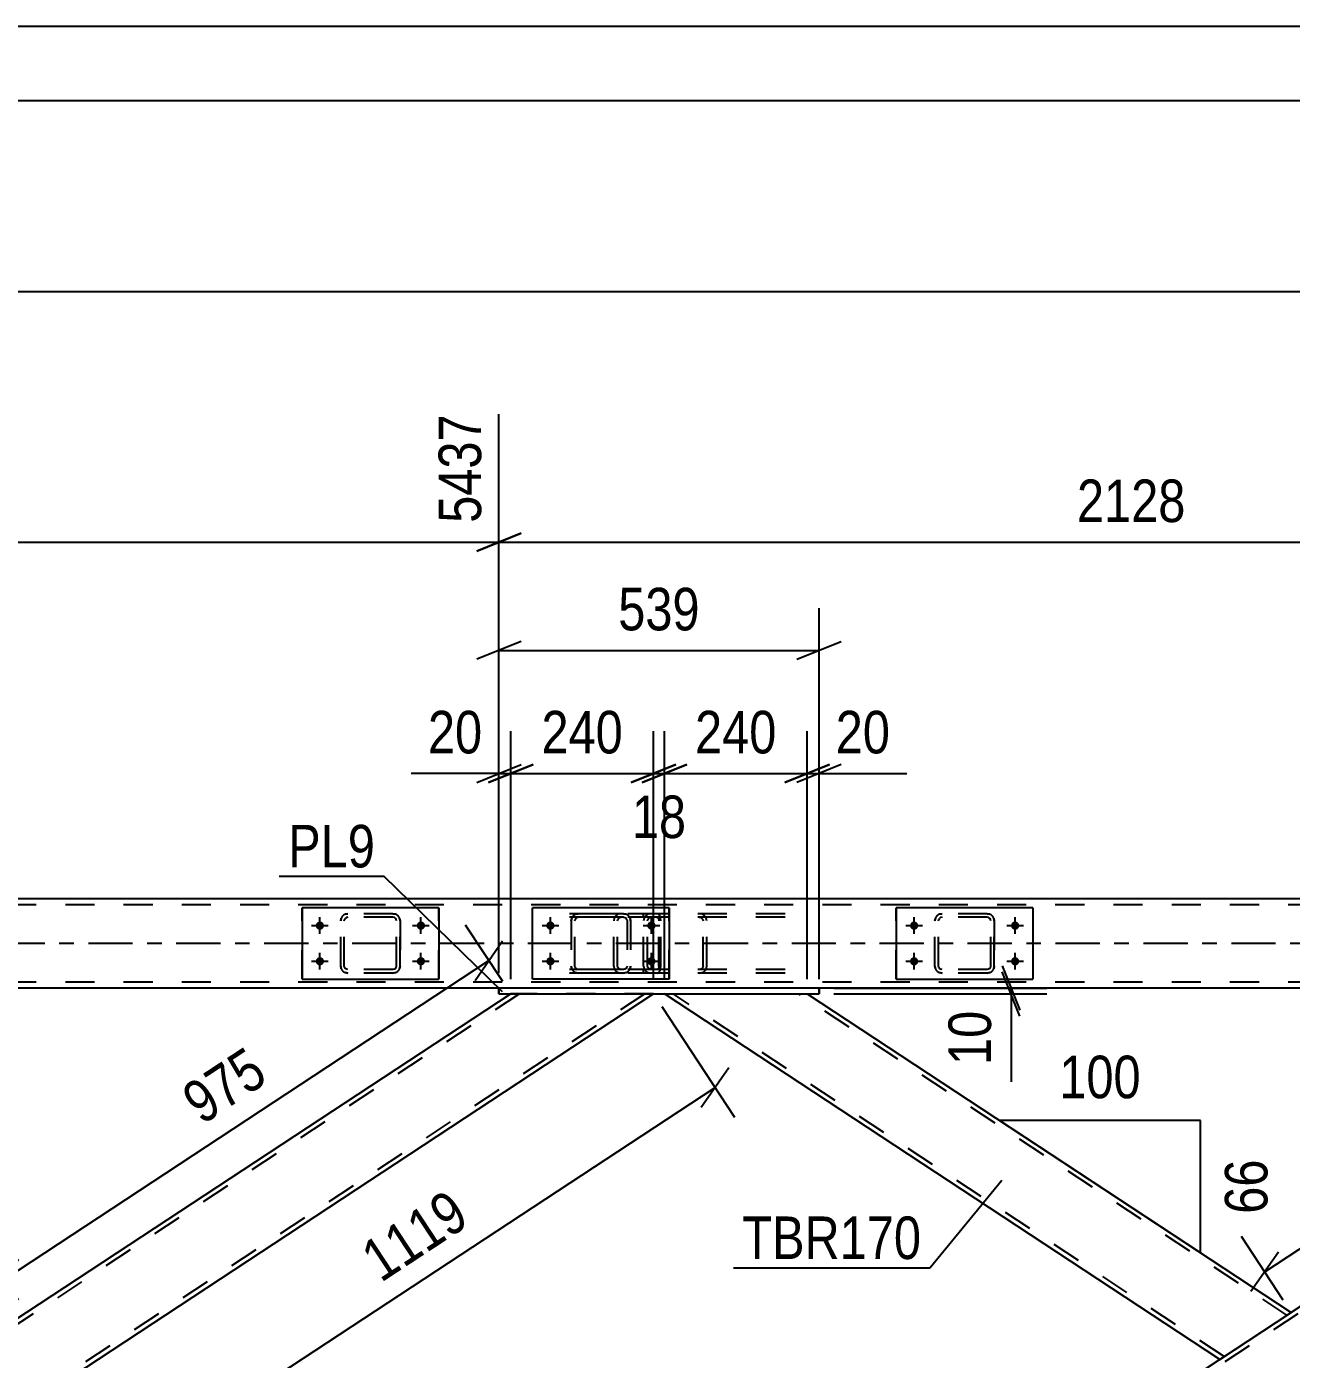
# Model space of a CAD drawing. Header units: millimetres. Extents: x -815 to 374, y -743 to 98.
# Drawn here: x -585.9 to -500.7, y 8.4 to 98.1 of the extents above; entities that cross this region are included whole.
import ezdxf

# ---------------------------------------------------------------- set-up
doc = ezdxf.new("R2010")
doc.units = ezdxf.units.MM
doc.linetypes.add('DXK_LINE_DOT2', pattern=[3.9198, 1.9599, -1.9599])
doc.linetypes.add('DXK_LINE_DOT3', pattern=[5.9187, 2.979, -0.9799, 0.9799, -0.9799])
doc.styles.add('Arial Narrow', font='ARIALN.TTF', dxfattribs={"height": 0.2})

# ---------------------------------------------------------------- blocks, each defined once
blk = doc.blocks.new('Unknown-232933173-1133')
at = {"color": 5, "linetype": 'Continuous'}
for p, q in [((374.469, 98.147), (-814.531, 98.147)), ((369.469, 93.147), (-809.531, 93.147))]:
    blk.add_line(p, q, dxfattribs=at)
blk = doc.blocks.new('Part-232933173-4914 - 4786')
at = {"color": 7, "linetype": 'DXK_LINE_DOT2'}
for p, q in [((-544.294, 38.125), (-544.333, 37.941)), ((-544.333, 34.901), (-544.333, 37.941)), ((-544.078, 37.941), (-544.058, 38.033)), ((-544.078, 34.901), (-544.078, 37.941)), ((-544.058, 38.033), (-544.003, 38.111)), ((-543.822, 38.421), (-544.018, 38.385)), ((-544.003, 38.111), (-543.92, 38.163)), ((-543.92, 38.163), (-543.822, 38.181)), ((-534.808, 38.421), (-543.822, 38.421)), ((-534.808, 38.181), (-543.822, 38.181)), ((-540.392, 38.385), (-540.587, 38.421)), ((-540.587, 38.181), (-540.489, 38.163)), ((-540.489, 38.163), (-540.406, 38.111)), ((-540.406, 38.111), (-540.351, 38.033)), ((-540.351, 38.033), (-540.332, 37.941)), ((-540.332, 34.901), (-540.332, 37.941)), ((-540.076, 37.941), (-540.115, 38.125)), ((-540.076, 34.901), (-540.076, 37.941)), ((-544.333, 34.901), (-544.294, 34.718)), ((-544.058, 34.81), (-544.078, 34.901)), ((-544.003, 34.732), (-544.058, 34.81)), ((-544.018, 34.458), (-543.822, 34.421)), ((-543.92, 34.68), (-544.003, 34.732)), ((-543.822, 34.661), (-543.92, 34.68)), ((-534.808, 34.661), (-543.822, 34.661)), ((-534.808, 34.421), (-543.822, 34.421)), ((-540.489, 34.68), (-540.587, 34.661)), ((-540.587, 34.421), (-540.392, 34.458)), ((-540.406, 34.732), (-540.489, 34.68)), ((-540.351, 34.81), (-540.406, 34.732)), ((-540.332, 34.901), (-540.351, 34.81)), ((-540.115, 34.718), (-540.076, 34.901))]:
    blk.add_line(p, q, dxfattribs=at)
for centre, start, end in [((-543.842, 37.921), 110.75832, 155.68004), ((-540.568, 37.921), 24.31996, 69.24168), ((-543.842, 34.922), 204.31996, 249.24168), ((-540.568, 34.922), 290.75832, 335.68004)]:
    blk.add_arc(centre, 0.496, start, end, dxfattribs=at)
blk = doc.blocks.new('Part-232933173-4863 - 4786')
at = {"color": 7, "linetype": 'DXK_LINE_DOT2'}
for p, q in [((-467.553, 33.021), (-543.869, -17.178)), ((-459.11, 33.021), (-535.425, -17.178)), ((-458.527, 33.021), (-468.135, 33.021)), ((-500.729, 11.582), (-505.533, 8.422)), ((-495.925, 8.422), (-500.729, 5.262)), ((-543.297, -16.418), (-544.451, -17.178)), ((-534.843, -17.178), (-544.451, -17.178))]:
    blk.add_line(p, q, dxfattribs=at)
at = {"color": 2, "linetype": 'Continuous'}
for p, q in [((-468.135, 33.021), (-500.729, 11.582)), ((-458.527, 33.021), (-495.925, 8.422)), ((-505.533, 8.422), (-543.297, -16.418)), ((-500.729, 5.262), (-534.843, -17.178))]:
    blk.add_line(p, q, dxfattribs=at)
blk = doc.blocks.new('Part-232933173-4878 - 4786')
at = {"color": 7, "linetype": 'DXK_LINE_DOT2'}
for p, q in [((-552.687, 33.021), (-629.003, -17.178)), ((-544.244, 33.021), (-620.56, -17.178)), ((-543.661, 33.021), (-553.269, 33.021)), ((-585.864, 11.582), (-590.668, 8.422)), ((-581.06, 8.422), (-585.864, 5.262)), ((-628.431, -16.418), (-629.585, -17.178)), ((-619.977, -17.178), (-629.585, -17.178))]:
    blk.add_line(p, q, dxfattribs=at)
at = {"color": 2, "linetype": 'Continuous'}
for p, q in [((-553.269, 33.021), (-585.864, 11.582)), ((-543.661, 33.021), (-581.06, 8.422)), ((-590.668, 8.422), (-628.431, -16.418)), ((-585.864, 5.262), (-619.977, -17.178))]:
    blk.add_line(p, q, dxfattribs=at)
blk = doc.blocks.new('Part-232933173-4920 - 4786')
at = {"color": 7, "linetype": 'DXK_LINE_DOT2'}
for p, q in [((-543.435, 38.421), (-550.878, 38.421)), ((-543.435, 38.181), (-550.878, 38.181)), ((-546.308, 38.125), (-546.346, 37.941)), ((-546.346, 34.901), (-546.346, 37.941)), ((-546.094, 37.941), (-546.075, 38.033)), ((-546.094, 34.901), (-546.094, 37.941)), ((-546.075, 38.033), (-546.02, 38.111)), ((-545.842, 38.421), (-546.035, 38.385)), ((-546.02, 38.111), (-545.939, 38.163)), ((-545.939, 38.163), (-545.842, 38.181)), ((-544.333, 38.181), (-544.333, 38.421)), ((-543.332, 38.385), (-543.435, 38.421)), ((-543.435, 38.181), (-543.384, 38.163)), ((-543.384, 38.163), (-543.34, 38.111)), ((-543.34, 38.111), (-543.311, 38.033)), ((-543.245, 38.281), (-543.332, 38.385)), ((-543.311, 38.033), (-543.301, 37.941)), ((-543.301, 34.901), (-543.301, 37.941)), ((-543.187, 38.125), (-543.245, 38.281)), ((-543.166, 37.941), (-543.187, 38.125)), ((-543.166, 34.901), (-543.166, 37.941)), ((-543.435, 34.661), (-550.878, 34.661)), ((-543.435, 34.421), (-550.878, 34.421)), ((-546.346, 34.901), (-546.308, 34.718)), ((-546.075, 34.81), (-546.094, 34.901)), ((-546.02, 34.732), (-546.075, 34.81)), ((-546.035, 34.458), (-545.842, 34.421)), ((-545.939, 34.68), (-546.02, 34.732)), ((-545.842, 34.661), (-545.939, 34.68)), ((-544.333, 34.421), (-544.333, 34.661)), ((-543.384, 34.68), (-543.435, 34.661)), ((-543.435, 34.421), (-543.332, 34.458)), ((-543.34, 34.732), (-543.384, 34.68)), ((-543.311, 34.81), (-543.34, 34.732)), ((-543.332, 34.458), (-543.245, 34.562)), ((-543.301, 34.901), (-543.311, 34.81)), ((-543.245, 34.562), (-543.187, 34.718)), ((-543.187, 34.718), (-543.166, 34.901))]:
    blk.add_line(p, q, dxfattribs=at)
for centre, start, end in [((-545.857, 37.926), 111.15132, 156.10486), ((-545.857, 34.917), 203.89514, 248.84868)]:
    blk.add_arc(centre, 0.492, start, end, dxfattribs=at)
blk = doc.blocks.new('Part-232933173-4961 - 4786')
at = {"color": 2, "linetype": 'Continuous'}
for p, q in [((-447.646, 39.421), (-735.323, 39.421)), ((-554.069, 33.421), (-617.658, 33.421)), ((-468.935, 33.421), (-532.524, 33.421))]:
    blk.add_line(p, q, dxfattribs=at)
at = {"color": 7, "linetype": 'DXK_LINE_DOT2'}
for p, q in [((-75.641, 39.021), (-735.323, 39.021)), ((-75.641, 33.821), (-735.323, 33.821)), ((-532.524, 33.421), (-554.069, 33.421))]:
    blk.add_line(p, q, dxfattribs=at)
at = {"color": 7, "linetype": 'DXK_LINE_DOT3'}
blk.add_line((-75.641, 36.421), (-735.323, 36.421), dxfattribs=at)
blk = doc.blocks.new('Part-232933173-4998 - 4786')
at = {"color": 2, "linetype": 'Continuous'}
for p, q in [((-505.533, 8.422), (-542.932, 33.021)), ((-533.324, 33.021), (-500.729, 11.582)), ((-505.533, 8.422), (-500.729, 11.582))]:
    blk.add_line(p, q, dxfattribs=at)
at = {"color": 7, "linetype": 'DXK_LINE_DOT2'}
for p, q in [((-542.932, 33.021), (-533.324, 33.021)), ((-505.242, 8.613), (-542.349, 33.021)), ((-501.021, 11.39), (-533.906, 33.021)), ((-501.089, 11.345), (-501.021, 11.39)), ((-501.043, 11.375), (-501.089, 11.345))]:
    blk.add_line(p, q, dxfattribs=at)
blk = doc.blocks.new('Part-232933173-5055 - 4786')
at = {"color": 2, "linetype": 'Continuous'}
for p, q in [((-554.069, 33.021), (-554.069, 33.421)), ((-554.069, 33.421), (-554.069, 33.421)), ((-532.524, 33.421), (-554.069, 33.421)), ((-532.524, 33.421), (-532.524, 33.021)), ((-554.069, 33.021), (-554.069, 33.021)), ((-554.069, 33.021), (-532.524, 33.021))]:
    blk.add_line(p, q, dxfattribs=at)
at = {"color": 7, "linetype": 'DXK_LINE_DOT2'}
for p, q in [((-554.069, 33.421), (-554.069, 33.021)), ((-532.524, 33.421), (-532.524, 33.421)), ((-532.524, 33.021), (-532.524, 33.421)), ((-532.524, 33.021), (-532.524, 33.021))]:
    blk.add_line(p, q, dxfattribs=at)
blk = doc.blocks.new('Bolt-232933173-46470 - 4786')
at = {"linetype": 'Continuous'}
for points in [[(-550.607, 37.903, -1), (-550.607, 37.343, -1)], [(-543.807, 37.903, -1), (-543.807, 37.343, -1)], [(-550.607, 35.503, -1), (-550.607, 34.943, -1)], [(-543.807, 35.503, -1), (-543.807, 34.943, -1)]]:
    blk.add_hatch(color=1, dxfattribs=at).paths.add_polyline_path(points)
at = {"color": 1, "linetype": 'Continuous'}
for p, q in [((-550.607, 37.063), (-550.607, 38.183)), ((-543.807, 37.063), (-543.807, 38.183)), ((-551.167, 37.623), (-550.047, 37.623)), ((-544.367, 37.623), (-543.247, 37.623)), ((-551.167, 35.223), (-550.047, 35.223)), ((-550.607, 34.663), (-550.607, 35.783)), ((-544.367, 35.223), (-543.247, 35.223)), ((-543.807, 34.663), (-543.807, 35.783))]:
    blk.add_line(p, q, dxfattribs=at)
blk = doc.blocks.new('Part-232933173-46383 - 4786')
at = {"color": 7, "linetype": 'DXK_LINE_DOT2'}
for p, q in [((-524.723, 37.941), (-524.687, 38.125)), ((-524.687, 38.125), (-524.723, 37.941)), ((-524.723, 34.901), (-524.723, 37.941)), ((-524.723, 37.941), (-524.723, 37.941)), ((-524.723, 34.901), (-524.723, 37.941)), ((-524.483, 37.941), (-524.465, 38.033)), ((-524.483, 37.941), (-524.465, 38.033)), ((-524.483, 34.901), (-524.483, 37.941)), ((-524.483, 37.941), (-524.483, 37.941)), ((-524.483, 34.901), (-524.483, 37.941)), ((-524.465, 38.033), (-524.413, 38.111)), ((-524.427, 38.385), (-524.243, 38.421)), ((-524.243, 38.421), (-524.427, 38.385)), ((-524.335, 38.163), (-524.413, 38.111)), ((-524.243, 38.181), (-524.335, 38.163)), ((-521.203, 38.421), (-524.243, 38.421)), ((-521.203, 38.181), (-524.243, 38.181)), ((-521.203, 38.421), (-521.019, 38.385)), ((-521.019, 38.385), (-521.203, 38.421)), ((-521.111, 38.163), (-521.203, 38.181)), ((-521.033, 38.111), (-521.111, 38.163)), ((-520.981, 38.033), (-521.033, 38.111)), ((-520.963, 37.941), (-520.981, 38.033)), ((-520.963, 37.941), (-520.981, 38.033)), ((-520.963, 34.901), (-520.963, 37.941)), ((-520.963, 37.941), (-520.963, 37.941)), ((-520.963, 34.901), (-520.963, 37.941)), ((-520.76, 38.125), (-520.723, 37.941)), ((-520.723, 37.941), (-520.76, 38.125)), ((-520.723, 34.901), (-520.723, 37.941)), ((-520.723, 37.941), (-520.723, 37.941)), ((-520.723, 37.941), (-520.723, 34.901)), ((-524.723, 34.901), (-524.723, 34.901)), ((-524.687, 34.718), (-524.723, 34.901)), ((-524.723, 34.901), (-524.687, 34.718)), ((-524.483, 34.901), (-524.483, 34.901)), ((-524.465, 34.81), (-524.483, 34.901)), ((-524.465, 34.81), (-524.483, 34.901)), ((-524.413, 34.732), (-524.465, 34.81)), ((-524.243, 34.421), (-524.427, 34.458)), ((-524.427, 34.458), (-524.243, 34.421)), ((-524.335, 34.68), (-524.413, 34.732)), ((-524.243, 34.661), (-524.335, 34.68)), ((-521.203, 34.661), (-524.243, 34.661)), ((-521.203, 34.421), (-524.243, 34.421)), ((-521.111, 34.68), (-521.203, 34.661)), ((-521.019, 34.458), (-521.203, 34.421)), ((-521.203, 34.421), (-521.019, 34.458)), ((-521.033, 34.732), (-521.111, 34.68)), ((-520.981, 34.81), (-521.033, 34.732)), ((-520.981, 34.81), (-520.963, 34.901)), ((-520.981, 34.81), (-520.963, 34.901)), ((-520.963, 34.901), (-520.963, 34.901)), ((-520.723, 34.901), (-520.76, 34.718)), ((-520.76, 34.718), (-520.723, 34.901)), ((-520.723, 34.901), (-520.723, 34.901))]:
    blk.add_line(p, q, dxfattribs=at)
at = {"color": 7, "linetype": 'DXK_LINE_DOT3'}
blk.add_line((-522.723, 36.421), (-522.723, 36.421), dxfattribs=at)
at = {"color": 7, "linetype": 'DXK_LINE_DOT2'}
for centre, start, end in [((-524.243, 37.941), 112.5, 157.5), ((-524.243, 37.941), 112.5, 157.5), ((-521.203, 37.941), 22.5, 67.5), ((-521.203, 37.941), 22.5, 67.5), ((-524.243, 34.901), 202.5, 247.5), ((-524.243, 34.901), 202.5, 247.5), ((-521.203, 34.901), 292.5, 337.5), ((-521.203, 34.901), 292.5, 337.5)]:
    blk.add_arc(centre, 0.48, start, end, dxfattribs=at)
blk = doc.blocks.new('Part-232933173-46384 - 4786')
at = {"color": 2, "linetype": 'Continuous'}
for p, q in [((-518.123, 38.821), (-527.323, 38.821)), ((-527.323, 38.821), (-527.323, 34.021)), ((-518.123, 38.821), (-518.123, 34.021)), ((-527.323, 34.021), (-518.123, 34.021))]:
    blk.add_line(p, q, dxfattribs=at)
at = {"color": 7, "linetype": 'DXK_LINE_DOT2'}
blk.add_line((-527.323, 34.021), (-527.323, 38.821), dxfattribs=at)
blk = doc.blocks.new('Part-232933173-46387 - 4786')
at = {"color": 7, "linetype": 'DXK_LINE_DOT2'}
for p, q in [((-564.723, 37.941), (-564.687, 38.125)), ((-564.687, 38.125), (-564.723, 37.941)), ((-564.723, 34.901), (-564.723, 37.941)), ((-564.723, 37.941), (-564.723, 37.941)), ((-564.723, 34.901), (-564.723, 37.941)), ((-564.483, 37.941), (-564.465, 38.033)), ((-564.483, 37.941), (-564.465, 38.033)), ((-564.483, 34.901), (-564.483, 37.941)), ((-564.483, 37.941), (-564.483, 37.941)), ((-564.483, 34.901), (-564.483, 37.941)), ((-564.465, 38.033), (-564.413, 38.111)), ((-564.427, 38.385), (-564.243, 38.421)), ((-564.243, 38.421), (-564.427, 38.385)), ((-564.335, 38.163), (-564.413, 38.111)), ((-564.243, 38.181), (-564.335, 38.163)), ((-561.203, 38.421), (-564.243, 38.421)), ((-561.203, 38.181), (-564.243, 38.181)), ((-561.203, 38.421), (-561.019, 38.385)), ((-561.019, 38.385), (-561.203, 38.421)), ((-561.111, 38.163), (-561.203, 38.181)), ((-561.033, 38.111), (-561.111, 38.163)), ((-560.981, 38.033), (-561.033, 38.111)), ((-560.963, 37.941), (-560.981, 38.033)), ((-560.963, 37.941), (-560.981, 38.033)), ((-560.963, 34.901), (-560.963, 37.941)), ((-560.963, 37.941), (-560.963, 37.941)), ((-560.963, 34.901), (-560.963, 37.941)), ((-560.76, 38.125), (-560.723, 37.941)), ((-560.723, 37.941), (-560.76, 38.125)), ((-560.723, 34.901), (-560.723, 37.941)), ((-560.723, 37.941), (-560.723, 37.941)), ((-560.723, 37.941), (-560.723, 34.901)), ((-564.723, 34.901), (-564.723, 34.901)), ((-564.687, 34.718), (-564.723, 34.901)), ((-564.723, 34.901), (-564.687, 34.718)), ((-564.483, 34.901), (-564.483, 34.901)), ((-564.465, 34.81), (-564.483, 34.901)), ((-564.465, 34.81), (-564.483, 34.901)), ((-564.413, 34.732), (-564.465, 34.81)), ((-564.243, 34.421), (-564.427, 34.458)), ((-564.427, 34.458), (-564.243, 34.421)), ((-564.335, 34.68), (-564.413, 34.732)), ((-564.243, 34.661), (-564.335, 34.68)), ((-561.203, 34.661), (-564.243, 34.661)), ((-561.203, 34.421), (-564.243, 34.421)), ((-561.111, 34.68), (-561.203, 34.661)), ((-561.019, 34.458), (-561.203, 34.421)), ((-561.203, 34.421), (-561.019, 34.458)), ((-561.033, 34.732), (-561.111, 34.68)), ((-560.981, 34.81), (-561.033, 34.732)), ((-560.981, 34.81), (-560.963, 34.901)), ((-560.981, 34.81), (-560.963, 34.901)), ((-560.963, 34.901), (-560.963, 34.901)), ((-560.723, 34.901), (-560.76, 34.718)), ((-560.76, 34.718), (-560.723, 34.901)), ((-560.723, 34.901), (-560.723, 34.901))]:
    blk.add_line(p, q, dxfattribs=at)
at = {"color": 7, "linetype": 'DXK_LINE_DOT3'}
blk.add_line((-562.723, 36.421), (-562.723, 36.421), dxfattribs=at)
at = {"color": 7, "linetype": 'DXK_LINE_DOT2'}
for centre, start, end in [((-564.243, 37.941), 112.5, 157.5), ((-564.243, 37.941), 112.5, 157.5), ((-561.203, 37.941), 22.5, 67.5), ((-561.203, 37.941), 22.5, 67.5), ((-564.243, 34.901), 202.5, 247.5), ((-564.243, 34.901), 202.5, 247.5), ((-561.203, 34.901), 292.5, 337.5), ((-561.203, 34.901), 292.5, 337.5)]:
    blk.add_arc(centre, 0.48, start, end, dxfattribs=at)
blk = doc.blocks.new('Part-232933173-46388 - 4786')
at = {"color": 2, "linetype": 'Continuous'}
for p, q in [((-558.123, 38.821), (-567.323, 38.821)), ((-567.323, 38.821), (-567.323, 34.021)), ((-558.123, 38.821), (-558.123, 34.021)), ((-567.323, 34.021), (-558.123, 34.021))]:
    blk.add_line(p, q, dxfattribs=at)
at = {"color": 7, "linetype": 'DXK_LINE_DOT2'}
for p, q in [((-567.323, 34.021), (-567.323, 38.821)), ((-558.123, 34.021), (-558.123, 38.821))]:
    blk.add_line(p, q, dxfattribs=at)
blk = doc.blocks.new('Part-232933173-46414 - 4786')
at = {"color": 7, "linetype": 'DXK_LINE_DOT2'}
for p, q in [((-549.207, 37.943), (-549.171, 38.126)), ((-549.171, 38.126), (-549.207, 37.943)), ((-549.207, 37.943), (-549.207, 34.903)), ((-548.967, 37.943), (-548.949, 38.034)), ((-548.967, 34.903), (-548.967, 37.943)), ((-548.949, 38.034), (-548.897, 38.112)), ((-548.911, 38.386), (-548.727, 38.423)), ((-548.727, 38.423), (-548.911, 38.386)), ((-548.897, 38.112), (-548.819, 38.164)), ((-548.819, 38.164), (-548.727, 38.183)), ((-545.687, 38.423), (-548.727, 38.423)), ((-545.687, 38.183), (-548.727, 38.183)), ((-545.687, 38.423), (-545.504, 38.386)), ((-545.504, 38.386), (-545.687, 38.423)), ((-545.687, 38.183), (-545.595, 38.164)), ((-545.595, 38.164), (-545.517, 38.112)), ((-545.517, 38.112), (-545.465, 38.034)), ((-545.465, 38.034), (-545.447, 37.943)), ((-545.447, 37.943), (-545.447, 34.903)), ((-545.244, 38.126), (-545.207, 37.943)), ((-545.207, 37.943), (-545.244, 38.126)), ((-545.207, 37.943), (-545.207, 34.903)), ((-549.171, 34.719), (-549.207, 34.903)), ((-549.207, 34.903), (-549.171, 34.719)), ((-548.949, 34.811), (-548.967, 34.903)), ((-548.897, 34.733), (-548.949, 34.811)), ((-548.727, 34.423), (-548.911, 34.459)), ((-548.911, 34.459), (-548.727, 34.423)), ((-548.819, 34.681), (-548.897, 34.733)), ((-548.727, 34.663), (-548.819, 34.681)), ((-545.687, 34.663), (-548.727, 34.663)), ((-545.687, 34.423), (-548.727, 34.423)), ((-545.595, 34.681), (-545.687, 34.663)), ((-545.504, 34.459), (-545.687, 34.423)), ((-545.687, 34.423), (-545.504, 34.459)), ((-545.517, 34.733), (-545.595, 34.681)), ((-545.465, 34.811), (-545.517, 34.733)), ((-545.447, 34.903), (-545.465, 34.811)), ((-545.207, 34.903), (-545.244, 34.719)), ((-545.244, 34.719), (-545.207, 34.903))]:
    blk.add_line(p, q, dxfattribs=at)
at = {"color": 7, "linetype": 'DXK_LINE_DOT3'}
blk.add_line((-547.207, 36.423), (-547.207, 36.423), dxfattribs=at)
at = {"color": 7, "linetype": 'DXK_LINE_DOT2'}
for centre, start, end in [((-548.727, 37.943), 112.5, 157.5), ((-548.727, 37.943), 112.5, 157.5), ((-545.687, 37.943), 22.5, 67.5), ((-545.687, 37.943), 22.5, 67.5), ((-548.727, 34.903), 202.5, 247.5), ((-548.727, 34.903), 202.5, 247.5), ((-545.687, 34.903), 292.5, 337.5), ((-545.687, 34.903), 292.5, 337.5)]:
    blk.add_arc(centre, 0.48, start, end, dxfattribs=at)
blk = doc.blocks.new('Part-232933173-46415 - 4786')
at = {"color": 2, "linetype": 'Continuous'}
for p, q in [((-542.607, 38.823), (-551.807, 38.823)), ((-551.807, 34.023), (-551.807, 38.823)), ((-542.607, 38.823), (-542.607, 34.023)), ((-542.607, 34.023), (-551.807, 34.023))]:
    blk.add_line(p, q, dxfattribs=at)
at = {"color": 7, "linetype": 'DXK_LINE_DOT2'}
blk.add_line((-542.607, 34.023), (-542.607, 38.823), dxfattribs=at)
blk = doc.blocks.new('Bolt-232933173-46456 - 4786')
at = {"linetype": 'Continuous'}
for points in [[(-526.123, 37.901, -1), (-526.123, 37.341, -1)], [(-519.323, 37.901, -1), (-519.323, 37.341, -1)], [(-526.123, 35.501, -1), (-526.123, 34.941, -1)], [(-519.323, 35.501, -1), (-519.323, 34.941, -1)]]:
    blk.add_hatch(color=1, dxfattribs=at).paths.add_polyline_path(points)
at = {"color": 1, "linetype": 'Continuous'}
for p, q in [((-526.123, 37.061), (-526.123, 38.181)), ((-519.323, 37.061), (-519.323, 38.181)), ((-526.683, 37.621), (-525.563, 37.621)), ((-519.883, 37.621), (-518.763, 37.621)), ((-526.683, 35.221), (-525.563, 35.221)), ((-526.123, 34.661), (-526.123, 35.781)), ((-519.883, 35.221), (-518.763, 35.221)), ((-519.323, 34.661), (-519.323, 35.781))]:
    blk.add_line(p, q, dxfattribs=at)
blk = doc.blocks.new('Bolt-232933173-46458 - 4786')
at = {"linetype": 'Continuous'}
for points in [[(-566.123, 37.901, -1), (-566.123, 37.341, -1)], [(-559.323, 37.901, -1), (-559.323, 37.341, -1)], [(-566.123, 35.501, -1), (-566.123, 34.941, -1)], [(-559.323, 35.501, -1), (-559.323, 34.941, -1)]]:
    blk.add_hatch(color=1, dxfattribs=at).paths.add_polyline_path(points)
at = {"color": 1, "linetype": 'Continuous'}
for p, q in [((-566.123, 37.061), (-566.123, 38.181)), ((-559.323, 37.061), (-559.323, 38.181)), ((-566.683, 37.621), (-565.563, 37.621)), ((-559.883, 37.621), (-558.763, 37.621)), ((-566.683, 35.221), (-565.563, 35.221)), ((-566.123, 34.661), (-566.123, 35.781)), ((-559.883, 35.221), (-558.763, 35.221)), ((-559.323, 34.661), (-559.323, 35.781))]:
    blk.add_line(p, q, dxfattribs=at)
blk = doc.blocks.new('StraightDimension-232933173-6652 - 4786')
at = {"color": 7, "linetype": 'Continuous'}
for p, q in [((-533.324, 34.021), (-533.324, 50.717)), ((-532.524, 34.021), (-532.524, 50.717)), ((-534.824, 47.267), (-531.824, 48.467)), ((-531.024, 48.467), (-534.024, 47.267)), ((-533.324, 47.867), (-532.524, 47.867)), ((-532.524, 47.867), (-526.618, 47.867)), ((-532.524, 47.867), (-526.618, 47.867))]:
    blk.add_line(p, q, dxfattribs=at)
at = {"color": 0}
blk.add_wipeout([(-527.143, 48.617), (-527.143, 52.817), (-531.999, 52.817), (-531.999, 48.617)], dxfattribs=at)
at = {"color": 3, "style": 'Arial Narrow'}
blk.add_text('20', height=2.8633, dxfattribs=at).set_placement((-531.399, 49.217))
blk = doc.blocks.new('StraightDimension-232933173-5414 - 4786')
at = {"color": 7, "linetype": 'Continuous'}
for p, q in [((-468.685, 33.857), (-471.492, 38.125)), ((-470.849, 34.418), (-469.003, 37.07)), ((-502.52, 14.304), (-469.926, 35.744)), ((-501.279, 12.417), (-504.087, 16.685)), ((-501.597, 15.63), (-503.444, 12.979))]:
    blk.add_line(p, q, dxfattribs=at)
at = {"color": 0}
blk.add_wipeout([(-483.843, 27.487), (-486.151, 30.996), (-491.736, 27.323), (-489.428, 23.814)], dxfattribs=at)
at = {"color": 3, "style": 'Arial Narrow'}
blk.add_text('975', height=2.8633, rotation=33.33468, dxfattribs=at).set_placement((-489.256, 24.645))
blk = doc.blocks.new('StraightDimension-232933173-6634 - 4786')
at = {"color": 7, "linetype": 'Continuous'}
for p, q in [((-543.661, 34.021), (-543.661, 50.267)), ((-542.932, 34.021), (-542.932, 50.267)), ((-545.161, 47.267), (-542.161, 48.467)), ((-541.432, 48.467), (-544.432, 47.267)), ((-543.661, 47.867), (-542.932, 47.867))]:
    blk.add_line(p, q, dxfattribs=at)
at = {"color": 0}
blk.add_wipeout([(-540.868, 42.917), (-540.868, 47.117), (-545.725, 47.117), (-545.725, 42.917)], dxfattribs=at)
at = {"color": 3, "style": 'Arial Narrow'}
blk.add_text('18', height=2.8633, dxfattribs=at).set_placement((-545.125, 43.517))
blk = doc.blocks.new('StraightDimension-232933173-36938 - 4786')
at = {"color": 7, "linetype": 'Continuous'}
for p, q in [((-554.069, 34.421), (-554.069, 72.057)), ((-468.935, 34.421), (-468.935, 72.057)), ((-552.569, 64.044), (-555.569, 62.844)), ((-470.435, 62.844), (-467.435, 64.044)), ((-554.069, 63.444), (-468.935, 63.444))]:
    blk.add_line(p, q, dxfattribs=at)
at = {"color": 0}
blk.add_wipeout([(-507.246, 64.194), (-507.246, 68.394), (-515.758, 68.394), (-515.758, 64.194)], dxfattribs=at)
at = {"color": 3, "style": 'Arial Narrow'}
blk.add_text('2128', height=2.8633, dxfattribs=at).set_placement((-515.158, 64.794))
at = {"color": 0, "linetype": 'Continuous'}
blk.add_wipeout([(-469.535, 72.657), (-473.735, 72.657), (-473.735, 64.144), (-469.535, 64.144)], dxfattribs=at)
at = {"color": 3, "linetype": 'Continuous', "style": 'Arial Narrow'}
blk.add_text('7565', height=2.8633, rotation=90.00021, dxfattribs=at).set_placement((-470.135, 64.744))
blk = doc.blocks.new('StraightDimension-232933173-36939 - 4786')
at = {"color": 7, "linetype": 'Continuous'}
for p, q in [((-639.204, 34.421), (-639.204, 72.057)), ((-554.069, 34.421), (-554.069, 72.057)), ((-637.704, 64.044), (-640.704, 62.844)), ((-555.569, 62.844), (-552.569, 64.044)), ((-639.204, 63.444), (-554.069, 63.444))]:
    blk.add_line(p, q, dxfattribs=at)
at = {"color": 0}
blk.add_wipeout([(-592.38, 64.194), (-592.38, 68.394), (-600.893, 68.394), (-600.893, 64.194)], dxfattribs=at)
at = {"color": 3, "style": 'Arial Narrow'}
blk.add_text('2128', height=2.8633, dxfattribs=at).set_placement((-600.293, 64.794))
at = {"color": 0, "linetype": 'Continuous'}
blk.add_wipeout([(-554.669, 72.657), (-558.869, 72.657), (-558.869, 64.144), (-554.669, 64.144)], dxfattribs=at)
at = {"color": 3, "linetype": 'Continuous', "style": 'Arial Narrow'}
blk.add_text('5437', height=2.8633, rotation=90.00021, dxfattribs=at).set_placement((-555.269, 64.744))
blk = doc.blocks.new('StraightDimension-232933173-6660 - 4786')
at = {"color": 7, "linetype": 'Continuous'}
for p, q in [((-554.069, 34.421), (-554.069, 50.717)), ((-553.269, 34.021), (-553.269, 50.717)), ((-555.569, 47.267), (-552.569, 48.467)), ((-551.769, 48.467), (-554.769, 47.267)), ((-554.069, 47.867), (-559.976, 47.867)), ((-554.069, 47.867), (-559.976, 47.867)), ((-554.069, 47.867), (-553.269, 47.867))]:
    blk.add_line(p, q, dxfattribs=at)
at = {"color": 0}
blk.add_wipeout([(-554.594, 48.617), (-554.594, 52.817), (-559.451, 52.817), (-559.451, 48.617)], dxfattribs=at)
at = {"color": 3, "style": 'Arial Narrow'}
blk.add_text('20', height=2.8633, dxfattribs=at).set_placement((-558.851, 49.217))
blk = doc.blocks.new('AngleDimension-232933173-20433 - 4786')
at = {"color": 7, "linetype": 'Continuous'}
for p, q in [((-515.055, 21.005), (-520.372, 24.502)), ((-506.838, 24.502), (-520.372, 24.502)), ((-506.838, 15.599), (-520.372, 24.502)), ((-506.838, 15.599), (-506.838, 24.502))]:
    blk.add_line(p, q, dxfattribs=at)
at = {"color": 0}
for points in [[(-510.263, 25.402), (-510.263, 29.602), (-516.947, 29.602), (-516.947, 25.402)], [(-501.738, 22.479), (-505.938, 22.479), (-505.938, 17.623), (-501.738, 17.623)]]:
    blk.add_wipeout(points, dxfattribs=at)
at = {"color": 3, "style": 'Arial Narrow'}
blk.add_text('100', height=2.8633, dxfattribs=at).set_placement((-516.347, 26.002))
blk.add_text('66', height=2.8633, rotation=90.00021, dxfattribs=at).set_placement((-502.338, 18.223))
blk = doc.blocks.new('StraightDimension-232933173-5396 - 4786')
at = {"color": 7, "linetype": 'Continuous'}
for p, q in [((-543.112, 32.186), (-538.207, 24.729)), ((-540.45, 25.409), (-538.603, 28.06)), ((-576.924, 2.135), (-539.526, 26.735)), ((-580.51, 7.586), (-575.605, 0.13)), ((-576.001, 3.46), (-577.848, 0.809))]:
    blk.add_line(p, q, dxfattribs=at)
at = {"color": 0}
blk.add_wipeout([(-555.081, 17.4), (-557.389, 20.909), (-564.501, 16.231), (-562.193, 12.722)], dxfattribs=at)
at = {"color": 3, "style": 'Arial Narrow'}
blk.add_text('1119', height=2.8633, rotation=33.33468, dxfattribs=at).set_placement((-562.022, 13.553))
blk = doc.blocks.new('StraightDimension-232933173-5747 - 4786')
at = {"color": 7, "linetype": 'Continuous'}
for p, q in [((-553.819, 33.857), (-556.311, 37.645)), ((-555.668, 33.939), (-553.821, 36.59)), ((-587.339, 13.824), (-554.745, 35.264)), ((-586.413, 12.417), (-588.905, 16.205)), ((-586.415, 15.15), (-588.262, 12.499))]:
    blk.add_line(p, q, dxfattribs=at)
at = {"color": 0}
blk.add_wipeout([(-568.662, 27.007), (-570.97, 30.516), (-576.554, 26.843), (-574.246, 23.334)], dxfattribs=at)
at = {"color": 3, "style": 'Arial Narrow'}
blk.add_text('975', height=2.8633, rotation=33.33468, dxfattribs=at).set_placement((-574.075, 24.165))
blk = doc.blocks.new('StraightDimension-232933173-6097 - 4786')
at = {"color": 7, "linetype": 'Continuous'}
for p, q in [((-520.195, 34.921), (-518.995, 31.921)), ((-518.995, 31.521), (-520.195, 34.521)), ((-531.524, 33.421), (-517.195, 33.421)), ((-519.595, 33.021), (-519.595, 33.421)), ((-531.524, 33.021), (-517.195, 33.021)), ((-519.595, 33.021), (-519.595, 27.115)), ((-519.595, 33.021), (-519.595, 27.115))]:
    blk.add_line(p, q, dxfattribs=at)
at = {"color": 0}
blk.add_wipeout([(-520.345, 32.496), (-524.545, 32.496), (-524.545, 27.64), (-520.345, 27.64)], dxfattribs=at)
at = {"color": 3, "style": 'Arial Narrow'}
blk.add_text('10', height=2.8633, rotation=90.00021, dxfattribs=at).set_placement((-520.945, 28.24))
blk = doc.blocks.new('StraightDimension-232933173-6644 - 4786')
at = {"color": 7, "linetype": 'Continuous'}
for p, q in [((-542.932, 34.021), (-542.932, 50.717)), ((-533.324, 34.021), (-533.324, 50.717)), ((-544.432, 47.267), (-541.432, 48.467)), ((-531.824, 48.467), (-534.824, 47.267)), ((-542.932, 47.867), (-533.324, 47.867))]:
    blk.add_line(p, q, dxfattribs=at)
at = {"color": 0}
blk.add_wipeout([(-534.786, 48.617), (-534.786, 52.817), (-541.47, 52.817), (-541.47, 48.617)], dxfattribs=at)
at = {"color": 3, "style": 'Arial Narrow'}
blk.add_text('240', height=2.8633, dxfattribs=at).set_placement((-540.87, 49.217))
blk = doc.blocks.new('StraightDimension-232933173-6668 - 4786')
at = {"color": 7, "linetype": 'Continuous'}
for p, q in [((-553.269, 34.021), (-553.269, 50.717)), ((-543.661, 34.021), (-543.661, 50.717)), ((-554.769, 47.267), (-551.769, 48.467)), ((-542.161, 48.467), (-545.161, 47.267)), ((-553.269, 47.867), (-543.661, 47.867))]:
    blk.add_line(p, q, dxfattribs=at)
at = {"color": 0}
blk.add_wipeout([(-545.123, 48.617), (-545.123, 52.817), (-551.808, 52.817), (-551.808, 48.617)], dxfattribs=at)
at = {"color": 3, "style": 'Arial Narrow'}
blk.add_text('240', height=2.8633, dxfattribs=at).set_placement((-551.208, 49.217))
blk = doc.blocks.new('StraightDimension-232933173-6993 - 4786')
at = {"color": 7, "linetype": 'Continuous'}
for p, q in [((-554.069, 34.421), (-554.069, 59.003)), ((-532.524, 34.421), (-532.524, 59.003)), ((-552.569, 56.753), (-555.569, 55.553)), ((-534.024, 55.553), (-531.024, 56.753)), ((-554.069, 56.153), (-532.524, 56.153))]:
    blk.add_line(p, q, dxfattribs=at)
at = {"color": 0}
blk.add_wipeout([(-539.954, 56.903), (-539.954, 61.103), (-546.639, 61.103), (-546.639, 56.903)], dxfattribs=at)
at = {"color": 3, "style": 'Arial Narrow'}
blk.add_text('539', height=2.8633, dxfattribs=at).set_placement((-546.039, 57.503))
blk = doc.blocks.new('StraightDimension-232933173-37116 - 4786')
at = {"color": 7, "linetype": 'Continuous'}
blk.add_line((-768.043, 80.313), (-79.344, 80.313), dxfattribs=at)
blk = doc.blocks.new('Mark-232933173-4994 - 4786')
at = {"color": 30, "linetype": 'Continuous'}
for p in [(-520.207, 20.454), (-538.289, 14.576)]:
    blk.add_line(p, (-525.033, 14.576), dxfattribs=at)
at = {"color": 0}
blk.add_wipeout([(-525.633, 15.176), (-525.633, 18.176), (-537.689, 18.176), (-537.689, 15.176)], dxfattribs=at)
blk.add_wipeout([(-525.633, 15.176), (-525.633, 18.176), (-537.689, 18.176), (-537.689, 15.176)], dxfattribs=at)
at = {"color": 3, "style": 'Arial Narrow'}
blk.add_text('TBR170', height=2.8633, dxfattribs=at).set_placement((-537.689, 15.176))
blk = doc.blocks.new('Mark-232933173-5051 - 4786')
at = {"color": 30, "linetype": 'Continuous'}
for p in [(-568.857, 40.943), (-553.83, 33.167)]:
    blk.add_line(p, (-561.809, 40.943), dxfattribs=at)
at = {"color": 0}
blk.add_wipeout([(-562.409, 41.543), (-562.409, 44.543), (-568.257, 44.543), (-568.257, 41.543)], dxfattribs=at)
blk.add_wipeout([(-562.409, 41.543), (-562.409, 44.543), (-568.257, 44.543), (-568.257, 41.543)], dxfattribs=at)
at = {"color": 3, "style": 'Arial Narrow'}
blk.add_text('PL9', height=2.8633, dxfattribs=at).set_placement((-568.257, 41.543))

msp = doc.modelspace()

# ---------------------------------------------------------------- block references
for name in ['Unknown-232933173-1133', 'Part-232933173-4961 - 4786', 'Part-232933173-46388 - 4786', 'Part-232933173-46415 - 4786', 'Part-232933173-46384 - 4786', 'Bolt-232933173-46458 - 4786', 'Part-232933173-46387 - 4786', 'Bolt-232933173-46470 - 4786', 'Part-232933173-4920 - 4786', 'Part-232933173-46414 - 4786', 'Part-232933173-4914 - 4786', 'Bolt-232933173-46456 - 4786', 'Part-232933173-46383 - 4786', 'Part-232933173-5055 - 4786', 'Part-232933173-4878 - 4786', 'Part-232933173-4863 - 4786', 'Part-232933173-4998 - 4786']:
    msp.add_blockref(name, (0, 0))

# ---------------------------------------------------------------- next in the draw order: block references
for name in ['StraightDimension-232933173-6652 - 4786', 'StraightDimension-232933173-6634 - 4786', 'StraightDimension-232933173-5414 - 4786', 'StraightDimension-232933173-5396 - 4786']:
    msp.add_blockref(name, (0, 0))

# ---------------------------------------------------------------- next in the draw order: block references
for name in ['StraightDimension-232933173-36938 - 4786', 'AngleDimension-232933173-20433 - 4786']:
    msp.add_blockref(name, (0, 0))

# ---------------------------------------------------------------- next in the draw order: block references
for name in ['StraightDimension-232933173-36939 - 4786', 'StraightDimension-232933173-6097 - 4786', 'Mark-232933173-4994 - 4786']:
    msp.add_blockref(name, (0, 0))

# ---------------------------------------------------------------- next in the draw order: block references
for name in ['StraightDimension-232933173-6660 - 4786', 'StraightDimension-232933173-6644 - 4786']:
    msp.add_blockref(name, (0, 0))

# ---------------------------------------------------------------- next in the draw order: block references
msp.add_blockref('StraightDimension-232933173-5747 - 4786', (0, 0))

# ---------------------------------------------------------------- next in the draw order: block references
msp.add_blockref('StraightDimension-232933173-6668 - 4786', (0, 0))

# ---------------------------------------------------------------- next in the draw order: block references
msp.add_blockref('StraightDimension-232933173-6993 - 4786', (0, 0))

# ---------------------------------------------------------------- next in the draw order: block references
msp.add_blockref('StraightDimension-232933173-37116 - 4786', (0, 0))

# ---------------------------------------------------------------- next in the draw order: block references
msp.add_blockref('Mark-232933173-5051 - 4786', (0, 0))

doc.saveas('drawing.dxf')
